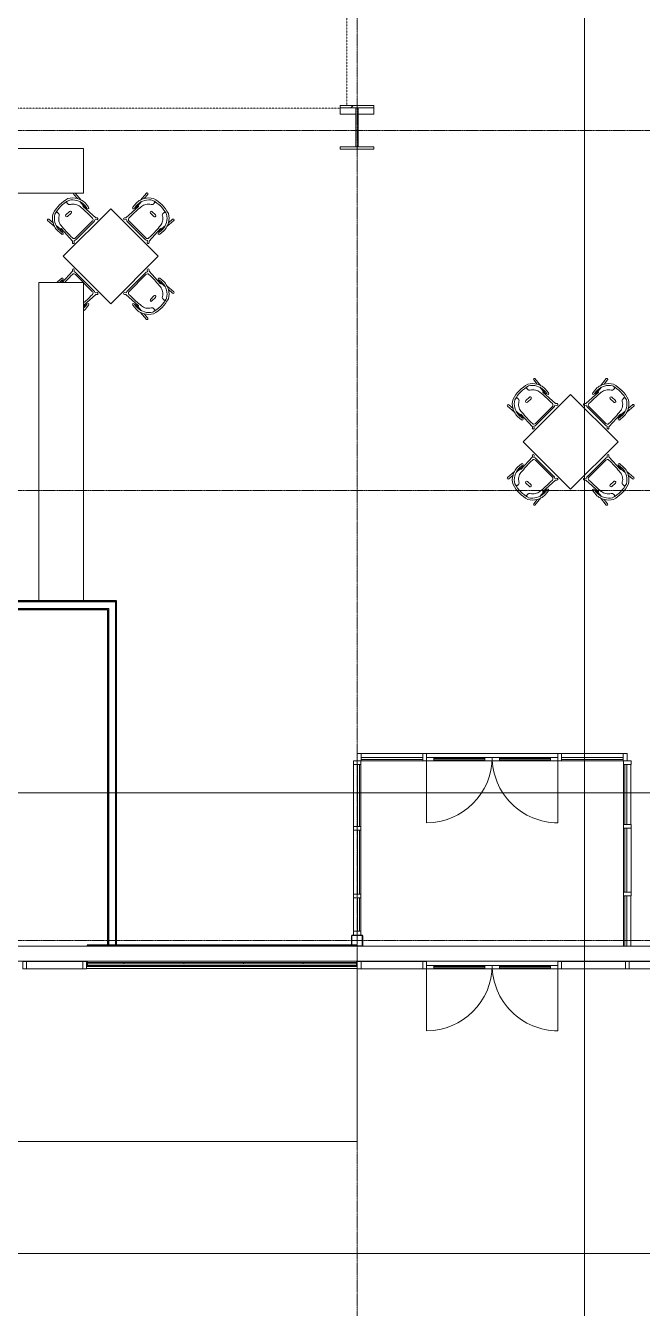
# Model space of a CAD drawing. Header units: inches. Extents: x 19712 to 27543, y -26063 to -18659.
# Drawn here: x 25803 to 26134, y -22981 to -22294 of the extents above; entities that cross this region are included whole.
import ezdxf

# ---------------------------------------------------------------- set-up
doc = ezdxf.new("R2010")
doc.units = ezdxf.units.IN
doc.header["$MEASUREMENT"] = 0
doc.linetypes.add('Dash 1_16_', pattern=[0.125, 0.0625, -0.0625])
doc.linetypes.add('Grid Line 1_2_', pattern=[0.875, 0.5, -0.125, 0.125, -0.125])
for name, color, linetype, lineweight in [('A-DOOR', 31, 'Continuous', 9), ('A-FLOR-CLRS', 90, 'Dash 1_16_', 9), ('A-GLAZ-CURT', 52, 'Continuous', 9), ('A-GLAZ-CWMG', 51, 'Continuous', 9), ('A-WALL', 113, 'Continuous', 9), ('A-WALL-PATT', 111, 'Continuous', 25), ('C-BLDG-PADS', 91, 'Continuous', 9), ('C-TOPO', 7, 'Continuous', 9), ('Conc', 7, 'Continuous', 9), ('G-ANNO-SYMB', 111, 'Continuous', 9), ('I-FURN', 30, 'Continuous', 9), ('I-WALL', 2, 'Continuous', 9), ('L-SITE-WALL', 31, 'Continuous', 9), ('Q-CASE', 31, 'Continuous', 9), ('S-BEAM', 12, 'Continuous', 9), ('S-COLS', 52, 'Continuous', 9), ('S-GRID', 1, 'Continuous', 9)]:
    doc.layers.add(name, color=color, linetype=linetype, lineweight=lineweight)
pattern_1 = [(0, (0, 0), (81.92, 20.48), [3.379, -58.061, 3.379, -58.061, -327.68]), (0, (0, 0), (81.92, 20.48), [-122.88, 3.379, -119.501, 3.379, -58.061, -143.36]), (0, (0, 0), (81.92, 20.48), [-307.2, 3.379, -37.581, 3.379, -99.021]), (120, (30.72, 10.24), (-58.6962, 60.704801), [3.379, -58.061, 3.379, -58.061, -327.68]), (120, (30.72, 10.24), (-58.6962, 60.704801), [-122.88, 3.379, -119.501, 3.379, -58.061, -143.36]), (120, (30.72, 10.24), (-58.6962, 60.704801), [-307.2, 3.379, -37.581, 3.379, -99.021]), (240, (40.96, 51.2), (-23.2238, -81.184801), [3.379, -58.061, 3.379, -58.061, -327.68]), (240, (40.96, 51.2), (-23.2238, -81.184801), [-122.88, 3.379, -119.501, 3.379, -58.061, -143.36]), (240, (40.96, 51.2), (-23.2238, -81.184801), [-307.2, 3.379, -37.581, 3.379, -99.021])]

# ---------------------------------------------------------------- blocks, each defined once
blk = doc.blocks.new('HSS-Hollow Structural Section-Column - HSS6X6X1_4-V9-Site Plan - Phase 1')
at = {"layer": 'S-COLS', "lineweight": 15}
for p, q in [((-3, 2.534), (-3, -2.534)), ((-2.767, -2.534), (-2.767, 2.534)), ((2.534, 3), (-2.534, 3)), ((-2.534, 2.767), (2.534, 2.767)), ((2.767, 2.534), (2.767, -2.534)), ((3, -2.534), (3, 2.534)), ((2.534, -2.767), (-2.534, -2.767)), ((-2.534, -3), (2.534, -3))]:
    blk.add_line(p, q, dxfattribs=at)
for centre, radius, start, end in [((-2.534, 2.534), 0.466, 90, 180), ((-2.534, 2.534), 0.233, 90, 180), ((2.534, 2.534), 0.466, 360, 90), ((2.534, 2.534), 0.233, 0, 90), ((-2.534, -2.534), 0.466, 180, 270), ((-2.534, -2.534), 0.233, 180, 270), ((2.534, -2.534), 0.233, 270, 360), ((2.534, -2.534), 0.466, 270, 360)]:
    blk.add_arc(centre, radius, start, end, dxfattribs=at)
blk = doc.blocks.new('Casework 1 - Casework 1-456223-Site Plan - Phase 1')
at = {"layer": 'Q-CASE'}
for p, q in [((25834.39, -22347.55), (25726.39, -22347.55)), ((25834.39, -22371.55), (25834.39, -22347.55)), ((25726.39, -22356.68), (25726.39, -22590.06)), ((25750.39, -22590.04), (25750.39, -22371.55)), ((25750.39, -22371.55), (25834.39, -22371.55)), ((25834.39, -22419.55), (25810.39, -22419.55)), ((25810.39, -22419.55), (25810.39, -22590.04)), ((25834.39, -22590.04), (25834.39, -22419.55))]:
    blk.add_line(p, q, dxfattribs=at)
blk = doc.blocks.new('Falcon 7700 Series Pedestal Base - 36_ Square Top x 30_ - Wheelchair Height-460525-Site Plan - Phase 1')
at = {"layer": 'I-FURN'}
for p, q in [((18, 18), (-18, 18)), ((-18, 18), (-18, -18)), ((18, -18), (18, 18)), ((-18, -18), (18, -18))]:
    blk.add_line(p, q, dxfattribs=at)
blk = doc.blocks.new('HermanMiller_Collection_Air-Chair_SideChair_Arms - Arms-V11-Site Plan - Phase 1')
at = {"layer": 'I-FURN'}
for p, q in [((-8.45, 9.45), (-5.47, 9.18)), ((-3.55, 10.02), (-8.38, 10.45)), ((-3.35, 9.02), (-0.6, 8.8)), ((2.04, 10.2), (-0.69, 10.45)), ((-0.34, 8.32), (-0.6, 8.8)), ((-0.6, 8.8), (0.38, 8.73)), ((8.79, 8.8), (-0.34, 8.32)), ((0.77, 8.78), (2.2, 9.22)), ((6.45, 7.57), (7.62, 7.57)), ((9.32, 9.33), (8.79, 8.8)), ((9.17, 7.94), (10.01, 8.64)), ((-3.6, 1.35), (-3.6, -1.35)), ((-2.35, -1.35), (-2.35, 1.35)), ((8.7, 6.35), (8.7, -6.35)), ((9.52, -6.69), (9.52, 6.69)), ((-5.47, -9.18), (-8.45, -9.45)), ((-8.45, -10.45), (-3.55, -10.02)), ((-3.35, -9.02), (-0.6, -8.8)), ((-0.69, -10.45), (2.04, -10.2)), ((-0.6, -8.8), (-0.34, -8.32)), ((0.38, -8.73), (-0.6, -8.8)), ((-0.34, -8.32), (8.79, -8.8)), ((2.2, -9.22), (0.77, -8.78)), ((6.45, -7.57), (7.62, -7.57)), ((8.79, -8.8), (9.32, -9.33)), ((10.01, -8.64), (9.17, -7.94))]:
    blk.add_line(p, q, dxfattribs=at)
for centre, radius, start, end in [((-1.51, 1.66), 8.5, 117.78509, 152.21491), ((-8.45, 9.95), 0.5, 195, 270), ((-0.65, 0.76), 8.69, 90.78928, 148.92022), ((-2.46, 4.97), 5.17, 102.20965, 125.54804), ((-0.92, 1.66), 5.55, 95.46765, 123.46257), ((-1.25, 4.41), 6.06, 84.72014, 112.31104), ((6.58, -76.67), 84.24, 90.09111, 95.46765), ((-0.51, -9.88), 19.32, 84.42218, 90.78928), ((0.44, 9.26), 0.53, 159.74052, 262.71978), ((0.45, 9.65), 0.924, 265.61152, 290.36387), ((1.81, 9.64), 0.521, 212.95553, 275.04447), ((2.06, 9.7), 0.499, 287, 91.30538), ((7.62, 6.48), 1.09, 353.24671, 90.09111), ((7.56, 6.82), 1.97, 356.10334, 34.65425), ((9.66, 8.99), 0.49, 315, 135), ((9.93, 0), 19.77, 163.47875, 196.52125), ((9.93, 0), 18.77, 163.78547, 196.21453), ((-7.66, 5.36), 2.08, 305.4968, 328.6439), ((-0.23, 0.83), 6.63, 124.50042, 148.6439), ((-2.98, 1.35), 0.625, 360, 180), ((-1.51, -1.66), 8.5, 207.78509, 242.21491), ((-0.65, -0.76), 8.69, 211.07978, 269.21072), ((-7.66, -5.36), 2.08, 31.3561, 54.5032), ((-0.23, -0.83), 6.63, 211.3561, 235.49958), ((-0.92, -1.66), 5.55, 236.53743, 264.53235), ((-2.98, -1.35), 0.625, 180, 360), ((7.62, -6.48), 1.09, 269.90889, 6.75329), ((7.56, -6.82), 1.97, 325.34575, 3.89666), ((-8.45, -9.95), 0.5, 90, 270), ((-2.46, -4.97), 5.17, 234.45196, 257.79035), ((-1.25, -4.41), 6.06, 247.68896, 275.27986), ((6.58, 76.67), 84.24, 264.53235, 269.90889), ((-0.51, 9.88), 19.32, 269.21072, 275.57782), ((0.44, -9.26), 0.53, 97.28022, 200.25948), ((0.45, -9.65), 0.924, 69.63613, 94.38848), ((1.81, -9.64), 0.521, 84.95553, 147.04447), ((2.06, -9.7), 0.499, 268.69462, 73), ((9.66, -8.99), 0.49, 225, 45)]:
    blk.add_arc(centre, radius, start, end, dxfattribs=at)
for centre, major_axis, ratio, start_param, end_param in [((-7.46, 6.92), (0.03, 3.66), 0.320235, 2.34328, 2.536765), ((-7.87, 5.38), (-0.03, 1.79), 0.298783, 2.522217, 3.153947), ((-7.46, -6.92), (-0.03, 3.66), 0.320235, 0.604828, 0.798312), ((-7.87, -5.38), (0.03, 1.79), 0.298783, 6.270831, 6.902561)]:
    blk.add_ellipse(centre, major_axis=major_axis, ratio=ratio, start_param=start_param, end_param=end_param, dxfattribs=at)
for points in [[(-6.45, 3.67), (-6.52, 3.66), (-6.67, 3.64), (-6.9, 3.62), (-7.13, 3.61), (-7.4, 3.6), (-7.65, 3.59), (-7.83, 3.59)], [(-6.45, -3.67), (-6.52, -3.66), (-6.67, -3.64), (-6.9, -3.62), (-7.13, -3.61), (-7.4, -3.6), (-7.65, -3.59), (-7.83, -3.59)]]:
    blk.add_open_spline(points, degree=3, knots=[-1, -1, -1, -1, -0.75, -0.5, -0.375, -0.25, 0, 0, 0, 0], dxfattribs=at)
blk = doc.blocks.new('HermanMiller_Collection_Air-Chair_SideChair_Arms - Arms-460524-Site Plan - Phase 1')
at = {"layer": 'I-FURN'}
for p, q in [((-8.45, 10.45), (-3.55, 10.02)), ((-5.47, 9.18), (-8.45, 9.45)), ((-3.35, 9.02), (-0.6, 8.8)), ((-0.69, 10.45), (2.04, 10.2)), ((-0.6, 8.8), (-0.34, 8.32)), ((0.38, 8.73), (-0.6, 8.8)), ((-0.34, 8.32), (8.79, 8.8)), ((2.2, 9.22), (0.77, 8.78)), ((6.45, 7.57), (7.62, 7.57)), ((8.79, 8.8), (9.32, 9.33)), ((10.01, 8.64), (9.17, 7.94)), ((-3.6, -1.35), (-3.6, 1.35)), ((-2.35, 1.35), (-2.35, -1.35)), ((8.7, -6.35), (8.7, 6.35)), ((9.52, 6.69), (9.52, -6.69)), ((-8.45, -9.45), (-5.47, -9.18)), ((-3.55, -10.02), (-8.45, -10.45)), ((-3.35, -9.02), (-0.6, -8.8)), ((2.04, -10.2), (-0.69, -10.45)), ((-0.34, -8.32), (-0.6, -8.8)), ((-0.6, -8.8), (0.38, -8.73)), ((8.79, -8.8), (-0.34, -8.32)), ((0.77, -8.78), (2.2, -9.22)), ((6.45, -7.57), (7.62, -7.57)), ((9.32, -9.33), (8.79, -8.8)), ((9.17, -7.94), (10.01, -8.64))]:
    blk.add_line(p, q, dxfattribs=at)
for centre, radius, start, end in [((-1.51, 1.66), 8.5, 117.78509, 152.21491), ((-8.45, 9.95), 0.5, 90, 270), ((-0.65, 0.76), 8.69, 90.78928, 148.92022), ((-2.46, 4.97), 5.17, 102.20965, 125.54804), ((-0.92, 1.66), 5.55, 95.46765, 123.46257), ((-1.25, 4.41), 6.06, 84.72014, 112.31104), ((6.58, -76.67), 84.24, 90.09111, 95.46765), ((-0.51, -9.88), 19.32, 84.42218, 90.78928), ((0.44, 9.26), 0.53, 159.74052, 262.71978), ((0.45, 9.65), 0.924, 265.61152, 290.36387), ((1.81, 9.64), 0.521, 212.95553, 275.04447), ((2.06, 9.7), 0.499, 287, 91.30538), ((7.62, 6.48), 1.09, 353.24671, 90.09111), ((7.56, 6.82), 1.97, 356.10334, 34.65425), ((9.66, 8.99), 0.49, 315, 135), ((9.93, 0), 19.77, 163.47875, 196.52125), ((9.93, 0), 18.77, 163.78547, 196.21453), ((-7.66, 5.36), 2.08, 305.4968, 328.6439), ((-0.23, 0.83), 6.63, 124.50042, 148.6439), ((-2.98, 1.35), 0.625, 0, 180), ((-1.51, -1.66), 8.5, 207.78509, 242.21491), ((-0.65, -0.76), 8.69, 211.07978, 269.21072), ((-7.66, -5.36), 2.08, 31.3561, 54.5032), ((-0.23, -0.83), 6.63, 211.3561, 235.49958), ((-0.92, -1.66), 5.55, 236.53743, 264.53235), ((-2.98, -1.35), 0.625, 180, 0), ((7.62, -6.48), 1.09, 269.90889, 6.75329), ((7.56, -6.82), 1.97, 325.34575, 3.89666), ((-8.45, -9.95), 0.5, 90, 270), ((-2.46, -4.97), 5.17, 234.45196, 257.79035), ((-1.25, -4.41), 6.06, 247.68896, 275.27986), ((6.58, 76.67), 84.24, 264.53235, 269.90889), ((-0.51, 9.88), 19.32, 269.21072, 275.57782), ((0.44, -9.26), 0.53, 97.28022, 200.25948), ((0.45, -9.65), 0.924, 69.63613, 94.38848), ((1.81, -9.64), 0.521, 84.95553, 147.04447), ((2.06, -9.7), 0.499, 268.69462, 73), ((9.66, -8.99), 0.49, 225, 45)]:
    blk.add_arc(centre, radius, start, end, dxfattribs=at)
for centre, major_axis, ratio, start_param, end_param in [((-7.46, 6.92), (0.03, 3.66), 0.320235, 2.34328, 2.536765), ((-7.87, 5.38), (-0.03, 1.79), 0.298783, 2.522217, 3.153947), ((-7.46, -6.92), (-0.03, 3.66), 0.320235, 0.604828, 0.798312), ((-7.87, -5.38), (0.03, 1.79), 0.298783, 6.270831, 6.902561)]:
    blk.add_ellipse(centre, major_axis=major_axis, ratio=ratio, start_param=start_param, end_param=end_param, dxfattribs=at)
for points in [[(-6.45, 3.67), (-6.52, 3.66), (-6.67, 3.64), (-6.9, 3.62), (-7.13, 3.61), (-7.4, 3.6), (-7.65, 3.59), (-7.83, 3.59)], [(-6.45, -3.67), (-6.52, -3.66), (-6.67, -3.64), (-6.9, -3.62), (-7.13, -3.61), (-7.4, -3.6), (-7.65, -3.59), (-7.83, -3.59)]]:
    blk.add_open_spline(points, degree=3, knots=[-1, -1, -1, -1, -0.75, -0.5, -0.375, -0.25, 0, 0, 0, 0], dxfattribs=at)
blk = doc.blocks.new('HermanMiller_Collection_Air-Chair_SideChair_Arms - Arms-V12-Site Plan - Phase 1')
at = {"layer": 'I-FURN'}
for p, q in [((2.04, 10.2), (-0.69, 10.45)), ((0.2, 8.74), (0.38, 8.73)), ((8.79, 8.8), (0.57, 8.37)), ((0.77, 8.78), (2.2, 9.22)), ((6.45, 7.57), (7.62, 7.57)), ((9.32, 9.33), (8.79, 8.8)), ((9.17, 7.94), (10.01, 8.64)), ((8.7, 6.35), (8.7, -6.35)), ((9.52, -6.69), (9.52, 6.69)), ((-0.69, -10.45), (2.04, -10.2)), ((0.38, -8.73), (-0.33, -8.78)), ((0.1, -8.35), (8.79, -8.8)), ((2.2, -9.22), (0.77, -8.78)), ((6.45, -7.57), (7.62, -7.57)), ((8.79, -8.8), (9.32, -9.33)), ((10.01, -8.64), (9.17, -7.94))]:
    blk.add_line(p, q, dxfattribs=at)
for centre, radius, start, end in [((-1.25, 4.41), 6.06, 84.72014, 92.26219), ((-0.51, -9.88), 19.32, 84.42218, 89.97264), ((0.44, 9.26), 0.53, 159.74052, 262.71978), ((0.45, 9.65), 0.924, 265.61152, 290.36387), ((1.81, 9.64), 0.521, 212.95553, 275.04447), ((6.58, -76.67), 84.24, 90.09111, 93.43231), ((2.06, 9.7), 0.499, 287, 91.30538), ((7.62, 6.48), 1.09, 353.24671, 90.09111), ((7.56, 6.82), 1.97, 356.10334, 34.65425), ((9.66, 8.99), 0.49, 315, 135), ((7.62, -6.48), 1.09, 269.90889, 6.75329), ((7.56, -6.82), 1.97, 325.34575, 3.89666), ((-1.25, -4.41), 6.06, 263.21268, 275.27986), ((-0.65, -0.76), 8.69, 267.96165, 269.21072), ((-0.51, 9.88), 19.32, 269.21072, 275.57782), ((0.44, -9.26), 0.53, 97.28022, 200.25948), ((0.45, -9.65), 0.924, 69.63613, 94.38848), ((6.58, 76.67), 84.24, 266.2553, 269.90889), ((1.81, -9.64), 0.521, 84.95553, 147.04447), ((2.06, -9.7), 0.499, 268.69462, 73), ((9.66, -8.99), 0.49, 225, 45)]:
    blk.add_arc(centre, radius, start, end, dxfattribs=at)
blk = doc.blocks.new('Girt_C - 8_D-948186-Site Plan - Phase 1')
at = {"layer": 'S-BEAM'}
for p, q in [((25978.36, -22787.3), (25693.92, -22787.3)), ((26266.89, -22787.3), (25983.42, -22787.3)), ((22070.77, -22795.3), (26266.89, -22795.3))]:
    blk.add_line(p, q, dxfattribs=at)
blk = doc.blocks.new('HermanMiller_Collection_Air-Chair_SideChair_Arms - Arms-457867-Site Plan - Phase 1')
at = {"layer": 'I-FURN'}
for p, q in [((-3.55, 10.02), (-8.45, 10.45)), ((-8.45, 9.45), (-5.47, 9.18)), ((-3.35, 9.02), (-0.6, 8.8)), ((2.04, 10.2), (-0.69, 10.45)), ((-0.34, 8.32), (-0.6, 8.8)), ((-0.6, 8.8), (0.38, 8.73)), ((8.79, 8.8), (-0.34, 8.32)), ((0.77, 8.78), (2.2, 9.22)), ((6.45, 7.57), (7.62, 7.57)), ((9.32, 9.33), (8.79, 8.8)), ((9.17, 7.94), (10.01, 8.64)), ((-3.6, 1.35), (-3.6, -1.35)), ((-2.35, -1.35), (-2.35, 1.35)), ((8.7, 6.35), (8.7, -6.35)), ((9.52, -6.69), (9.52, 6.69)), ((-5.47, -9.18), (-8.45, -9.45)), ((-8.45, -10.45), (-3.55, -10.02)), ((-3.35, -9.02), (-0.6, -8.8)), ((-0.69, -10.45), (2.04, -10.2)), ((-0.6, -8.8), (-0.34, -8.32)), ((0.38, -8.73), (-0.6, -8.8)), ((-0.34, -8.32), (8.79, -8.8)), ((2.2, -9.22), (0.77, -8.78)), ((6.45, -7.57), (7.62, -7.57)), ((8.79, -8.8), (9.32, -9.33)), ((10.01, -8.64), (9.17, -7.94))]:
    blk.add_line(p, q, dxfattribs=at)
for centre, radius, start, end in [((-1.51, 1.66), 8.5, 117.78509, 152.21491), ((-8.45, 9.95), 0.5, 90, 270), ((-0.65, 0.76), 8.69, 90.78928, 148.92022), ((-2.46, 4.97), 5.17, 102.20965, 125.54804), ((-0.92, 1.66), 5.55, 95.46765, 123.46257), ((-1.25, 4.41), 6.06, 84.72014, 112.31104), ((6.58, -76.67), 84.24, 90.09111, 95.46765), ((-0.51, -9.88), 19.32, 84.42218, 90.78928), ((0.44, 9.26), 0.53, 159.74052, 262.71978), ((0.45, 9.65), 0.924, 265.61152, 290.36387), ((1.81, 9.64), 0.521, 212.95553, 275.04447), ((2.06, 9.7), 0.499, 287, 91.30538), ((7.62, 6.48), 1.09, 353.24671, 90.09111), ((7.56, 6.82), 1.97, 356.10334, 34.65425), ((9.66, 8.99), 0.49, 315, 135), ((9.93, 0), 19.77, 163.47875, 196.52125), ((9.93, 0), 18.77, 163.78547, 196.21453), ((-7.66, 5.36), 2.08, 305.4968, 328.6439), ((-0.23, 0.83), 6.63, 124.50042, 148.6439), ((-2.98, 1.35), 0.625, 360, 180), ((-1.51, -1.66), 8.5, 207.78509, 242.21491), ((-0.65, -0.76), 8.69, 211.07978, 269.21072), ((-7.66, -5.36), 2.08, 31.3561, 54.5032), ((-0.23, -0.83), 6.63, 211.3561, 235.49958), ((-0.92, -1.66), 5.55, 236.53743, 264.53235), ((-2.98, -1.35), 0.625, 180, 360), ((7.62, -6.48), 1.09, 269.90889, 6.75329), ((7.56, -6.82), 1.97, 325.34575, 3.89666), ((-8.45, -9.95), 0.5, 90, 270), ((-2.46, -4.97), 5.17, 234.45196, 257.79035), ((-1.25, -4.41), 6.06, 247.68896, 275.27986), ((6.58, 76.67), 84.24, 264.53235, 269.90889), ((-0.51, 9.88), 19.32, 269.21072, 275.57782), ((0.44, -9.26), 0.53, 97.28022, 200.25948), ((0.45, -9.65), 0.924, 69.63613, 94.38848), ((1.81, -9.64), 0.521, 84.95553, 147.04447), ((2.06, -9.7), 0.499, 268.69462, 73), ((9.66, -8.99), 0.49, 225, 45)]:
    blk.add_arc(centre, radius, start, end, dxfattribs=at)
for centre, major_axis, ratio, start_param, end_param in [((-7.46, 6.92), (0.03, 3.66), 0.320235, 2.34328, 2.536765), ((-7.87, 5.38), (-0.03, 1.79), 0.298783, 2.522217, 3.153947), ((-7.46, -6.92), (-0.03, 3.66), 0.320235, 0.604828, 0.798312), ((-7.87, -5.38), (0.03, 1.79), 0.298783, 6.270831, 6.902561)]:
    blk.add_ellipse(centre, major_axis=major_axis, ratio=ratio, start_param=start_param, end_param=end_param, dxfattribs=at)
for points in [[(-6.45, 3.67), (-6.52, 3.66), (-6.67, 3.64), (-6.9, 3.62), (-7.13, 3.61), (-7.4, 3.6), (-7.65, 3.59), (-7.83, 3.59)], [(-6.45, -3.67), (-6.52, -3.66), (-6.67, -3.64), (-6.9, -3.62), (-7.13, -3.61), (-7.4, -3.6), (-7.65, -3.59), (-7.83, -3.59)]]:
    blk.add_open_spline(points, degree=3, knots=[-1, -1, -1, -1, -0.75, -0.5, -0.375, -0.25, 0, 0, 0, 0], dxfattribs=at)
blk = doc.blocks.new('Door_Single_Storefront - one-827452-Site Plan - Phase 1')
at = {"layer": 'A-DOOR'}
for p, q in [((-17.59375, -35.1875), (-17.59375, 0)), ((-17.59375, -2), (-17.59375, -0.25)), ((-17.59375, -0.25), (-13.59375, -0.25)), ((-13.59375, -2), (-17.59375, -2)), ((-13.59375, -0.25), (-13.59375, -2)), ((13.59375, -0.25), (-13.59375, -0.25)), ((-13.59375, -1.5), (-13.59375, -0.75)), ((-13.59375, -0.75), (13.59375, -0.75)), ((13.59375, -1.5), (-13.59375, -1.5)), ((-13.59375, -2), (13.59375, -2)), ((13.59375, -2), (13.59375, -0.25)), ((13.59375, -0.25), (17.59375, -0.25)), ((13.59375, -0.75), (13.59375, -1.5)), ((17.59375, -2), (13.59375, -2)), ((17.59375, -0.25), (17.59375, -2))]:
    blk.add_line(p, q, dxfattribs=at)
blk.add_arc((-17.59375, 0), 35.1875, 270, 0, dxfattribs=at)
blk = doc.blocks.new('Door_Single_Storefront - one-827453-Site Plan - Phase 1')
at = {"layer": 'A-DOOR'}
for p, q in [((-17.59375, 35.1875), (-17.59375, 0)), ((-13.59375, 2), (-17.59375, 2)), ((-17.59375, 2), (-17.59375, 0.25)), ((-17.59375, 0.25), (-13.59375, 0.25)), ((-13.59375, 0.25), (-13.59375, 2)), ((-13.59375, 2), (13.59375, 2)), ((13.59375, 1.5), (-13.59375, 1.5)), ((-13.59375, 1.5), (-13.59375, 0.75)), ((-13.59375, 0.75), (13.59375, 0.75)), ((13.59375, 0.25), (-13.59375, 0.25)), ((17.59375, 2), (13.59375, 2)), ((13.59375, 2), (13.59375, 0.25)), ((13.59375, 0.75), (13.59375, 1.5)), ((13.59375, 0.25), (17.59375, 0.25)), ((17.59375, 0.25), (17.59375, 2))]:
    blk.add_line(p, q, dxfattribs=at)
blk.add_arc((-17.59375, 0), 35.1875, 360, 90, dxfattribs=at)
blk = doc.blocks.new('Rectangular Mullion - Rectangular Mullion 1-779228-Site Plan - Phase 1')
at = {"layer": 'A-GLAZ-CWMG'}
for p, q in [((26016.08, -22795.43), (25983.02, -22795.43)), ((26016.08, -22799.43), (25983.02, -22799.43))]:
    blk.add_line(p, q, dxfattribs=at)
blk = doc.blocks.new('Rectangular Mullion - Rectangular Mullion 1-779229-Site Plan - Phase 1')
at = {"layer": 'A-GLAZ-CWMG'}
for p, q in [((26124.64, -22795.43), (26090.45, -22795.43)), ((26124.64, -22799.43), (26090.45, -22799.43))]:
    blk.add_line(p, q, dxfattribs=at)
blk = doc.blocks.new('Rectangular Mullion - Rectangular Mullion 1-827460-Site Plan - Phase 1')
at = {"layer": 'A-GLAZ-CWMG', "lineweight": 13}
for p, q in [((0, 2), (-2, 2)), ((-2, 2), (-2, -2)), ((0, -2), (0, 2)), ((-2, -2), (0, -2))]:
    blk.add_line(p, q, dxfattribs=at)
blk = doc.blocks.new('Rectangular Mullion - Rectangular Mullion 1-827449-Site Plan - Phase 1')
at = {"layer": 'A-GLAZ-CWMG', "lineweight": 13}
for p, q in [((-1, 2), (1, 2)), ((-1, -2), (-1, 2)), ((1, 0.25), (1, -2)), ((1, -2), (-1, -2))]:
    blk.add_line(p, q, dxfattribs=at)
blk = doc.blocks.new('Rectangular Mullion - Rectangular Mullion 1-V28-Site Plan - Phase 1')
at = {"layer": 'A-GLAZ-CWMG', "lineweight": 13}
for p, q in [((-1, 2), (1, 2)), ((-1, -2), (-1, 0.25)), ((1, 2), (1, -2)), ((1, -2), (-1, -2))]:
    blk.add_line(p, q, dxfattribs=at)
blk = doc.blocks.new('Rectangular Mullion - Rectangular Mullion 1-V29-Site Plan - Phase 1')
at = {"layer": 'A-GLAZ-CWMG', "lineweight": 13}
for p, q in [((-1, 2), (1, 2)), ((-1, -2), (-1, 2)), ((1, 2), (1, -2)), ((1, -2), (-1, -2))]:
    blk.add_line(p, q, dxfattribs=at)
blk = doc.blocks.new('System Panel - Glazed-836902-Site Plan - Phase 1')
at = {"layer": 'A-GLAZ-CURT'}
for p, q in [((16.59, 1.25), (-10.47, 1.25)), ((16.59, 1.25), (-10.47, 1.25)), ((-10.47, 0.25), (16.59, 0.25)), ((-10.47, 0.25), (16.59, 0.25)), ((16.59, 0.25), (16.59, 1.25)), ((16.59, 1.25), (16.59, 0.25))]:
    blk.add_line(p, q, dxfattribs=at)
blk = doc.blocks.new('System Panel - Glazed-827454-Site Plan - Phase 1')
at = {"layer": 'A-GLAZ-CURT'}
for p, q in [((17.09375, 1.25), (-17.09375, 1.25)), ((-17.09375, 1.25), (-17.09375, 0.25)), ((-17.09375, 0.25), (-17.09375, 1.25)), ((17.09375, 1.25), (-17.09375, 1.25)), ((-17.09375, 0.25), (17.09375, 0.25)), ((-17.09375, 0.25), (17.09375, 0.25)), ((17.09375, 0.25), (17.09375, 1.25)), ((17.09375, 1.25), (17.09375, 0.25))]:
    blk.add_line(p, q, dxfattribs=at)
blk = doc.blocks.new('System Panel - Glazed-836958-Site Plan - Phase 1')
at = {"layer": 'A-GLAZ-CURT'}
for p, q in [((16.06, 1.25), (-16.06, 1.25)), ((-16.06, 1.25), (-16.06, 0.25)), ((-16.06, 0.25), (-16.06, 1.25)), ((16.06, 1.25), (-16.06, 1.25)), ((-16.06, 0.25), (16.06, 0.25)), ((-16.06, 0.25), (16.06, 0.25)), ((16.06, 0.25), (16.06, 1.25)), ((16.06, 1.25), (16.06, 0.25))]:
    blk.add_line(p, q, dxfattribs=at)
blk = doc.blocks.new('Rectangular Mullion - Rectangular Mullion 1-780069-Site Plan - Phase 1')
at = {"layer": 'A-GLAZ-CWMG'}
for p, q in [((26123.64, -22760.24), (26123.64, -22787.3)), ((26127.64, -22760.24), (26127.64, -22787.3)), ((26123.64, -22795.3), (26123.64, -22795.43)), ((26124.64, -22795.43), (26123.64, -22795.43)), ((26127.64, -22795.43), (26126.64, -22795.43)), ((26127.64, -22795.3), (26127.64, -22795.43))]:
    blk.add_line(p, q, dxfattribs=at)
blk = doc.blocks.new('Rectangular Mullion - Rectangular Mullion 1-V16-Site Plan - Phase 1')
at = {"layer": 'A-GLAZ-CWMG'}
for p, q in [((24462.02, -22360.05), (24496.2, -22360.05)), ((24462.02, -22364.05), (24496.2, -22364.05))]:
    blk.add_line(p, q, dxfattribs=at)
blk = doc.blocks.new('Rectangular Mullion - Rectangular Mullion 1-780070-Site Plan - Phase 1')
at = {"layer": 'A-GLAZ-CWMG'}
for p, q in [((26123.64, -22689.93), (26123.64, -22722.05)), ((26127.64, -22689.93), (26127.64, -22722.05))]:
    blk.add_line(p, q, dxfattribs=at)
blk = doc.blocks.new('Rectangular Mullion - Rectangular Mullion 1-836904-Site Plan - Phase 1')
at = {"layer": 'A-GLAZ-CWMG', "lineweight": 13}
for p, q in [((-2, 2), (0, 2)), ((-2, -2), (-2, 2)), ((0, 2), (0, -2)), ((0, -2), (-2, -2))]:
    blk.add_line(p, q, dxfattribs=at)
blk = doc.blocks.new('Rectangular Mullion - Rectangular Mullion 1-827470-Site Plan - Phase 1')
at = {"layer": 'A-GLAZ-CWMG', "lineweight": 13}
for p, q in [((-1, 2), (1, 2)), ((-1, -2), (-1, 2)), ((1, 2), (1, -2)), ((1, -2), (-1, -2))]:
    blk.add_line(p, q, dxfattribs=at)
blk = doc.blocks.new('System Panel - Glazed-827451-Site Plan - Phase 1')
at = {"layer": 'A-GLAZ-CURT'}
for p, q in [((16.53125, 1.25), (-16.53125, 1.25)), ((-16.53125, 1.25), (-16.53125, 0.25)), ((-16.53125, 0.25), (-16.53125, 1.25)), ((16.53125, 1.25), (-16.53125, 1.25)), ((-16.53125, 0.25), (16.53125, 0.25)), ((-16.53125, 0.25), (16.53125, 0.25)), ((16.53125, 0.25), (16.53125, 1.25)), ((16.53125, 1.25), (16.53125, 0.25))]:
    blk.add_line(p, q, dxfattribs=at)
blk = doc.blocks.new('Rectangular Mullion - Rectangular Mullion 1-775617-Site Plan - Phase 1')
at = {"layer": 'A-GLAZ-CWMG'}
for p, q in [((26090.45, -22683.93), (26123.52, -22683.93)), ((26090.45, -22687.93), (26123.52, -22687.93))]:
    blk.add_line(p, q, dxfattribs=at)
blk = doc.blocks.new('Rectangular Mullion - Rectangular Mullion 1-769168-Site Plan - Phase 1')
at = {"layer": 'A-GLAZ-CWMG'}
blk.add_line((24352.45, -22360.05), (24387.64, -22360.05), dxfattribs=at)
blk = doc.blocks.new('Rectangular Mullion - Rectangular Mullion 1-769169-Site Plan - Phase 1')
at = {"layer": 'A-GLAZ-CWMG'}
blk.add_line((24317.27, -22360.05), (24352.45, -22360.05), dxfattribs=at)
blk = doc.blocks.new('Rectangular Mullion - Rectangular Mullion 1-771670-Site Plan - Phase 1')
at = {"layer": 'A-GLAZ-CWMG'}
for p, q in [((25983.02, -22683.93), (26016.08, -22683.93)), ((25983.02, -22687.93), (26016.08, -22687.93))]:
    blk.add_line(p, q, dxfattribs=at)
blk = doc.blocks.new('Rectangular Mullion - Rectangular Mullion 1-827472-Site Plan - Phase 1')
at = {"layer": 'A-GLAZ-CWMG', "lineweight": 13}
for p, q in [((-2, 2), (0, 2)), ((-2, -2), (-2, 2)), ((0, 2), (0, -2)), ((0, -2), (-2, -2))]:
    blk.add_line(p, q, dxfattribs=at)
blk = doc.blocks.new('Rectangular Mullion - Rectangular Mullion 1-827475-Site Plan - Phase 1')
at = {"layer": 'A-GLAZ-CWMG', "lineweight": 13}
for p, q in [((0, 2), (-2, 2)), ((-2, 2), (-2, -2)), ((0, -2), (0, 2)), ((-2, -2), (0, -2))]:
    blk.add_line(p, q, dxfattribs=at)
blk = doc.blocks.new('Rectangular Mullion - Rectangular Mullion 1-V31-Site Plan - Phase 1')
at = {"layer": 'A-GLAZ-CWMG', "lineweight": 13}
for p, q in [((-1, 2), (1, 2)), ((-1, -2), (-1, 2)), ((1, 2), (1, -0.25)), ((1, -2), (-1, -2))]:
    blk.add_line(p, q, dxfattribs=at)
blk = doc.blocks.new('Rectangular Mullion - Rectangular Mullion 1-V32-Site Plan - Phase 1')
at = {"layer": 'A-GLAZ-CWMG', "lineweight": 13}
for p, q in [((-1, 2), (1, 2)), ((-1, -0.25), (-1, 2)), ((1, 2), (1, -2)), ((1, -2), (-1, -2))]:
    blk.add_line(p, q, dxfattribs=at)
blk = doc.blocks.new('System Panel - Glazed-V33-Site Plan - Phase 1')
at = {"layer": 'A-GLAZ-CURT'}
for p, q in [((16.59375, 1.25), (-16.59375, 1.25)), ((-16.59375, 1.25), (-16.59375, 0.25)), ((-16.59375, 0.25), (-16.59375, 1.25)), ((16.59375, 1.25), (-16.59375, 1.25)), ((-16.59375, 0.25), (16.59375, 0.25)), ((-16.59375, 0.25), (16.59375, 0.25)), ((16.59375, 0.25), (16.59375, 1.25)), ((16.59375, 1.25), (16.59375, 0.25))]:
    blk.add_line(p, q, dxfattribs=at)
blk = doc.blocks.new('System Panel - Glazed-836903-Site Plan - Phase 1')
at = {"layer": 'A-GLAZ-CURT'}
for p, q in [((9, 1.25), (-9, 1.25)), ((-9, 1.25), (-9, 0.25)), ((-9, 0.25), (-9, 1.25)), ((9, 1.25), (-9, 1.25)), ((-9, 0.25), (9, 0.25)), ((-9, 0.25), (9, 0.25)), ((9, 0.25), (9, 1.25)), ((9, 1.25), (9, 0.25))]:
    blk.add_line(p, q, dxfattribs=at)
blk = doc.blocks.new('Rectangular Mullion - Rectangular Mullion 1-V34-Site Plan - Phase 1')
at = {"layer": 'A-GLAZ-CWMG'}
for p, q in [((25978.89, -22723.12), (25978.89, -22689.93)), ((25982.89, -22723.12), (25982.89, -22689.93))]:
    blk.add_line(p, q, dxfattribs=at)
blk = doc.blocks.new('Rectangular Mullion - Rectangular Mullion 1-784806-Site Plan - Phase 1')
at = {"layer": 'A-GLAZ-CWMG'}
for p, q in [((25978.89, -22779.3), (25978.89, -22761.3)), ((25982.89, -22779.3), (25982.89, -22761.3))]:
    blk.add_line(p, q, dxfattribs=at)
blk = doc.blocks.new('Rectangular Mullion - Rectangular Mullion 1-V35-Site Plan - Phase 1')
at = {"layer": 'A-GLAZ-CWMG', "lineweight": 13}
for p, q in [((-2, 2), (0, 2)), ((-2, -2), (-2, 2)), ((0, -2), (-2, -2))]:
    blk.add_line(p, q, dxfattribs=at)
blk = doc.blocks.new('Rectangular Mullion - Rectangular Mullion 1-836905-Site Plan - Phase 1')
at = {"layer": 'A-GLAZ-CWMG', "lineweight": 13}
for p, q in [((0, 2), (-2, 2)), ((-2, 2), (-2, -2)), ((0, -2), (0, 2)), ((-2, -2), (0, -2))]:
    blk.add_line(p, q, dxfattribs=at)
blk = doc.blocks.new('Rectangular Mullion - Rectangular Mullion 1-789464-Site Plan - Phase 1')
at = {"layer": 'A-GLAZ-CWMG'}
for p, q in [((25110.27, -22795.43), (25080.02, -22795.43)), ((25110.27, -22799.43), (25080.02, -22799.43))]:
    blk.add_line(p, q, dxfattribs=at)
blk = doc.blocks.new('Rectangular Mullion - Rectangular Mullion 1-827457-Site Plan - Phase 1')
at = {"layer": 'A-GLAZ-CWMG', "lineweight": 13}
for p, q in [((-2, 2), (0, 2)), ((-2, -2), (-2, 2)), ((0, 2), (0, -2)), ((0, -2), (-2, -2))]:
    blk.add_line(p, q, dxfattribs=at)

msp = doc.modelspace()

# ---------------------------------------------------------------- hatches: boundary and pattern name
at = {"layer": 'A-WALL-PATT', "lineweight": 9}
h = msp.add_hatch(dxfattribs=at)
h.set_pattern_fill('FP_6', color=256, style=0, pattern_type=2)
h.set_pattern_definition(pattern_1)
h.paths.add_polyline_path([(25852.015225, -22602.662185), (25852.015225, -22602.037185), (25784.890225, -22602.037185), (25784.890225, -22602.662185), (25851.390225, -22602.662185)], flags=0)
h.paths.add_polyline_path([(25752.890225, -22602.662185), (25752.890225, -22602.037185), (25725.515225, -22602.037185), (25725.515225, -22602.662185)], flags=0)
h = msp.add_hatch(dxfattribs=at)
h.set_pattern_fill('FP_6', color=256, style=0, pattern_type=2)
h.set_pattern_definition(pattern_1)
h.paths.add_polyline_path([(25847.265225, -22786.67781), (25847.890225, -22786.67781), (25847.890225, -22606.787185), (25847.265225, -22606.787185), (25847.265225, -22773.576645)], flags=0)
h = msp.add_hatch(dxfattribs=at)
h.set_pattern_fill('FP_8', color=256, style=0, pattern_type=2)
h.set_pattern_definition([(0, (0, 0), (0, 32), []), (90, (0, 0), (-32, 2e-15), [])])
h.paths.add_polyline_path([(25836.265225, -22796.80281), (25980.765225, -22796.80281), (25980.765225, -22796.05281), (25836.265225, -22796.05281)], flags=0)
at = {"layer": 'S-COLS'}
h = msp.add_hatch(dxfattribs=at)
h.set_pattern_fill('FP_1', color=256, style=0, pattern_type=2)
h.set_pattern_definition([(45, (0, 0), (-25.342707, 25.342707), []), (45, (0, 38.4), (-25.342707, 25.342707), [])])
h.paths.add_polyline_path([(25989.890225, -22337.896834), (25989.890225, -22336.643686), (25971.890225, -22336.643686), (25971.890225, -22337.896834)], flags=0)

# ---------------------------------------------------------------- linework, layer by layer
at = {"layer": 'A-FLOR-CLRS'}
for p, q in [((25975.390225, -22336.643686), (25975.390225, -21157.449176)), ((25700.390225, -22338.05281), (25971.890225, -22338.05281))]:
    msp.add_line(p, q, dxfattribs=at)
at = {"layer": 'A-WALL'}
for p, q in [((25784.890225, -22602.662185), (25851.390225, -22602.662185)), ((25851.390225, -22602.662185), (25851.390225, -22786.67781)), ((25784.890225, -22606.162185), (25847.890225, -22606.162185)), ((25847.890225, -22606.162185), (25847.890225, -22786.67781)), ((25980.765225, -22796.05281), (25836.265225, -22796.05281)), ((25980.765225, -22796.80281), (25836.265225, -22796.80281)), ((25980.765225, -22797.67781), (25836.265225, -22797.67781))]:
    msp.add_line(p, q, dxfattribs=at)
at = {"layer": 'C-BLDG-PADS'}
msp.add_line((25836.015225, -22799.30281), (25981.015225, -22799.30281), dxfattribs=at)
at = {"layer": 'C-TOPO'}
msp.add_line((25981.015225, -22799.302734), (25836.015225, -22799.302734), dxfattribs=at)
at = {"layer": 'Conc'}
for p, q in [((25981.015225, -22892.067479), (25981.015225, -22799.42781)), ((24292.265225, -22892.067479), (25981.015225, -22892.067479)), ((26285.490625, -22952.067479), (21911.235225, -22952.067479))]:
    msp.add_line(p, q, dxfattribs=at)
at = {"layer": 'G-ANNO-SYMB'}
for p, q in [((26102.81696, -20555.10083), (26102.81696, -23033.871104)), ((27101.502746, -22705.014947), (20024.233411, -22705.014947))]:
    msp.add_line(p, q, dxfattribs=at)
at = {"layer": 'I-WALL', "lineweight": 25}
for p, q in [((25852.015225, -22602.037185), (25784.890225, -22602.037185)), ((25852.015225, -22786.67781), (25852.015225, -22602.037185)), ((25784.890225, -22606.787185), (25847.265225, -22606.787185)), ((25847.265225, -22606.787185), (25847.265225, -22786.67781))]:
    msp.add_line(p, q, dxfattribs=at)
at = {"layer": 'L-SITE-WALL', "lineweight": 25}
for p, q in [((25977.890225, -22786.67781), (25836.265225, -22786.67781)), ((25836.265225, -22786.67781), (25836.265225, -22787.327931)), ((25980.765225, -22786.67781), (25978.115915, -22786.67781)), ((25980.765225, -22787.06981), (25980.765225, -22786.67781)), ((25836.265225, -22795.270647), (25836.265225, -22797.92781)), ((25980.765225, -22797.92781), (25980.765225, -22795.27301)), ((25836.265225, -22797.92781), (25980.765225, -22797.92781))]:
    msp.add_line(p, q, dxfattribs=at)
at = {"layer": 'S-COLS', "lineweight": 15}
for p, q in [((25989.890225, -22336.643686), (25971.890225, -22336.643686)), ((25971.890225, -22336.643686), (25971.890225, -22337.896834)), ((25971.890225, -22337.896834), (25989.890225, -22337.896834)), ((25981.515225, -22337.896834), (25980.265225, -22337.896834)), ((25980.265225, -22337.896834), (25980.265225, -22358.80281)), ((25981.515225, -22358.80281), (25981.515225, -22337.896834)), ((25989.890225, -22337.896834), (25989.890225, -22336.643686)), ((25971.890225, -22358.80281), (25971.890225, -22360.05281)), ((25989.890225, -22358.80281), (25971.890225, -22358.80281)), ((25971.890225, -22360.05281), (25989.890225, -22360.05281)), ((25980.265225, -22358.80281), (25981.515225, -22358.80281)), ((25989.890225, -22360.05281), (25989.890225, -22358.80281))]:
    msp.add_line(p, q, dxfattribs=at)
at = {"layer": 'S-COLS'}
for p, q in [((25971.890225, -22337.896834), (25971.890225, -22341.305959)), ((25980.265225, -22341.305959), (25971.890225, -22341.305959)), ((25989.890225, -22341.305959), (25981.515225, -22341.305959)), ((25989.890225, -22337.896834), (25989.890225, -22341.305959))]:
    msp.add_line(p, q, dxfattribs=at)
at = {"layer": 'S-GRID', "linetype": 'Grid Line 1_2_'}
for p, q in [((25980.890225, -23874.70128), (25980.890225, -18787.198833)), ((27542.721343, -22350.05281), (19848.989376, -22350.05281)), ((27542.721343, -22543.05281), (19848.989376, -22543.05281)), ((27542.721343, -22784.30281), (19848.989376, -22784.30281))]:
    msp.add_line(p, q, dxfattribs=at)

# ---------------------------------------------------------------- block references
at = {"layer": 'A-DOOR'}
for p in [(26035.671475, -22685.92781), (26035.671475, -22797.42781)]:
    msp.add_blockref('Door_Single_Storefront - one-827452-Site Plan - Phase 1', p, dxfattribs=at)
at = {"layer": 'A-DOOR', "rotation": 180}
for p in [(26070.858975, -22685.92781), (26070.858975, -22797.42781)]:
    msp.add_blockref('Door_Single_Storefront - one-827453-Site Plan - Phase 1', p, dxfattribs=at)
at = {"layer": 'A-GLAZ-CURT'}
for name, p, rotation in [('System Panel - Glazed-V33-Site Plan - Phase 1', (25980.890225, -22706.52156), 270), ('System Panel - Glazed-827451-Site Plan - Phase 1', (25999.546475, -22685.92781), 180), ('System Panel - Glazed-827451-Site Plan - Phase 1', (26106.983975, -22685.92781), 180), ('System Panel - Glazed-836958-Site Plan - Phase 1', (26125.640225, -22705.99031), 90), ('System Panel - Glazed-827454-Site Plan - Phase 1', (25980.890225, -22742.20906), 270), ('System Panel - Glazed-827454-Site Plan - Phase 1', (26125.640225, -22741.14656), 90), ('System Panel - Glazed-836903-Site Plan - Phase 1', (25980.890225, -22770.30281), 270), ('System Panel - Glazed-836902-Site Plan - Phase 1', (26125.640225, -22776.83406), 90)]:
    msp.add_blockref(name, p, dxfattribs=dict(at, rotation=rotation))
at = {"layer": 'A-GLAZ-CWMG', "extrusion": (0, 0, -1)}
for name, p in [('Rectangular Mullion - Rectangular Mullion 1-827472-Site Plan - Phase 1', (-25981.015225, -22685.92781)), ('Rectangular Mullion - Rectangular Mullion 1-V32-Site Plan - Phase 1', (-26017.077725, -22685.92781)), ('Rectangular Mullion - Rectangular Mullion 1-V31-Site Plan - Phase 1', (-26089.452725, -22685.92781))]:
    msp.add_blockref(name, p, dxfattribs=at)
at = {"layer": 'A-GLAZ-CWMG'}
for name, p in [('Rectangular Mullion - Rectangular Mullion 1-771670-Site Plan - Phase 1', (0, 0)), ('Rectangular Mullion - Rectangular Mullion 1-769169-Site Plan - Phase 1', (1700.8125, -323.875)), ('Rectangular Mullion - Rectangular Mullion 1-769168-Site Plan - Phase 1', (1700.8125, -323.875)), ('Rectangular Mullion - Rectangular Mullion 1-775617-Site Plan - Phase 1', (0, 0)), ('Rectangular Mullion - Rectangular Mullion 1-827475-Site Plan - Phase 1', (26125.515225, -22685.92781)), ('Rectangular Mullion - Rectangular Mullion 1-V34-Site Plan - Phase 1', (0, 0)), ('Rectangular Mullion - Rectangular Mullion 1-780070-Site Plan - Phase 1', (0, 0)), ('Rectangular Mullion - Rectangular Mullion 1-784806-Site Plan - Phase 1', (0, 0)), ('Rectangular Mullion - Rectangular Mullion 1-780069-Site Plan - Phase 1', (0, 0)), ('Rectangular Mullion - Rectangular Mullion 1-789464-Site Plan - Phase 1', (723.75, 0)), ('Rectangular Mullion - Rectangular Mullion 1-779228-Site Plan - Phase 1', (0, 0)), ('Rectangular Mullion - Rectangular Mullion 1-779229-Site Plan - Phase 1', (0, 0)), ('Rectangular Mullion - Rectangular Mullion 1-779229-Site Plan - Phase 1', (36.1875, 0))]:
    msp.add_blockref(name, p, dxfattribs=at)
for name, p, rotation in [('Rectangular Mullion - Rectangular Mullion 1-836905-Site Plan - Phase 1', (25980.890225, -22687.92781), 90), ('Rectangular Mullion - Rectangular Mullion 1-V16-Site Plan - Phase 1', (3618.837415, -47221.318036), 90), ('Rectangular Mullion - Rectangular Mullion 1-V16-Site Plan - Phase 1', (48487.693036, 1737.962415), 270), ('Rectangular Mullion - Rectangular Mullion 1-827460-Site Plan - Phase 1', (25801.765225, -22797.42781), 180), ('Rectangular Mullion - Rectangular Mullion 1-827460-Site Plan - Phase 1', (25981.015225, -22797.42781), 180)]:
    msp.add_blockref(name, p, dxfattribs=dict(at, rotation=rotation))
at = {"layer": 'A-GLAZ-CWMG', "extrusion": (0, 0, -1)}
for name, p, rotation in [('Rectangular Mullion - Rectangular Mullion 1-836904-Site Plan - Phase 1', (-26125.640225, -22687.92781), 90), ('Rectangular Mullion - Rectangular Mullion 1-827470-Site Plan - Phase 1', (-25980.890225, -22724.11531), 270), ('Rectangular Mullion - Rectangular Mullion 1-827470-Site Plan - Phase 1', (-26125.640225, -22723.05281), 90), ('Rectangular Mullion - Rectangular Mullion 1-827470-Site Plan - Phase 1', (-25980.890225, -22760.30281), 270), ('Rectangular Mullion - Rectangular Mullion 1-827470-Site Plan - Phase 1', (-26125.640225, -22759.24031), 90), ('Rectangular Mullion - Rectangular Mullion 1-V35-Site Plan - Phase 1', (-25980.890225, -22781.30281), 270), ('Rectangular Mullion - Rectangular Mullion 1-827457-Site Plan - Phase 1', (-25836.015225, -22797.42781), 180), ('Rectangular Mullion - Rectangular Mullion 1-827449-Site Plan - Phase 1', (-26017.077725, -22797.42781), 180), ('Rectangular Mullion - Rectangular Mullion 1-V28-Site Plan - Phase 1', (-26089.452725, -22797.42781), 180), ('Rectangular Mullion - Rectangular Mullion 1-V29-Site Plan - Phase 1', (-26125.640225, -22797.42781), 180)]:
    msp.add_blockref(name, p, dxfattribs=dict(at, rotation=rotation))
at = {"layer": 'I-FURN'}
for name, p, rotation in [('HermanMiller_Collection_Air-Chair_SideChair_Arms - Arms-V11-Site Plan - Phase 1', (25828.415428, -22396.862668), 314.9999999999997), ('HermanMiller_Collection_Air-Chair_SideChair_Arms - Arms-460524-Site Plan - Phase 1', (25869.427622, -22396.862668), 224.9999999999995), ('Falcon 7700 Series Pedestal Base - 36_ Square Top x 30_ - Wheelchair Height-460525-Site Plan - Phase 1', (25848.921525, -22417.368765), 314.9999999999997), ('HermanMiller_Collection_Air-Chair_SideChair_Arms - Arms-V12-Site Plan - Phase 1', (25828.415428, -22437.874862), 44.99999999999943), ('HermanMiller_Collection_Air-Chair_SideChair_Arms - Arms-460524-Site Plan - Phase 1', (25869.427622, -22437.874862), 134.9999999999997), ('HermanMiller_Collection_Air-Chair_SideChair_Arms - Arms-457867-Site Plan - Phase 1', (26074.791091, -22496.372996), 314.9999999999997), ('HermanMiller_Collection_Air-Chair_SideChair_Arms - Arms-460524-Site Plan - Phase 1', (26115.803284, -22496.372996), 224.9999999999995), ('Falcon 7700 Series Pedestal Base - 36_ Square Top x 30_ - Wheelchair Height-460525-Site Plan - Phase 1', (26095.297187, -22516.879092), 314.9999999999997), ('HermanMiller_Collection_Air-Chair_SideChair_Arms - Arms-457867-Site Plan - Phase 1', (26074.791091, -22537.385189), 44.99999999999943), ('HermanMiller_Collection_Air-Chair_SideChair_Arms - Arms-460524-Site Plan - Phase 1', (26115.803284, -22537.385189), 134.9999999999997)]:
    msp.add_blockref(name, p, dxfattribs=dict(at, rotation=rotation))
at = {"layer": 'Q-CASE'}
msp.add_blockref('Casework 1 - Casework 1-456223-Site Plan - Phase 1', (0, -12), dxfattribs=at)
at = {"layer": 'S-BEAM'}
msp.add_blockref('Girt_C - 8_D-948186-Site Plan - Phase 1', (0, 0), dxfattribs=at)
at = {"layer": 'S-COLS', "rotation": 180}
msp.add_blockref('HSS-Hollow Structural Section-Column - HSS6X6X1_4-V9-Site Plan - Phase 1', (25980.890225, -22784.30281), dxfattribs=at)

doc.saveas('drawing.dxf')
